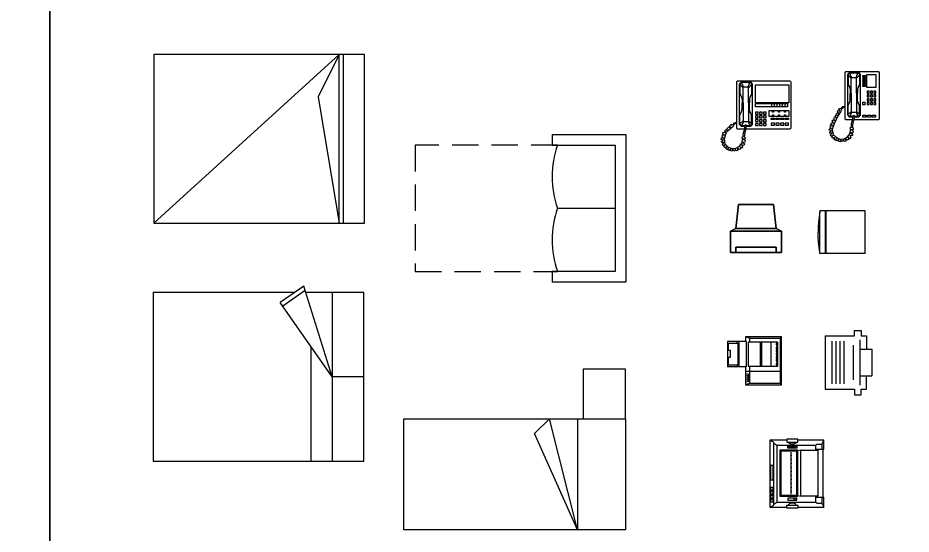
# Model space of a CAD drawing. Header units: millimetres. Extents: x 2198.5 to 2287.8, y 1208.8 to 1298.1.
# Drawn here: x 2269.56 to 2278.04, y 1276.89 to 1281.79 of the extents above; entities that cross this region are included whole.
import ezdxf

# ---------------------------------------------------------------- set-up
doc = ezdxf.new("R2010")
doc.units = ezdxf.units.MM
doc.linetypes.add('HIDDEN', pattern=[0.375, 0.25, -0.125])
doc.layers.add('10-MUEBLES', color=7, linetype='Continuous')

# ---------------------------------------------------------------- blocks, each defined once
blk = doc.blocks.new('MHPLN037')
at = {"color": 0}
for p, q in [((0, -1), (0, 0)), ((0, 0), (2, 0)), ((0.4317, 0), (0.8194, -0.8683)), ((0.4317, 0), (0.6841, -1.0003)), ((0.4317, -1), (0.4317, 0)), ((2, 0), (2, -1)), ((0.8194, -0.8683), (0.6841, -1)), ((0, -1), (0, -1.45)), ((0.3824, -1), (0, -1)), ((2, -1), (0.3824, -1)), ((0.3824, -1.45), (0.3824, -1)), ((0, -1.45), (0.3824, -1.45))]:
    blk.add_line(p, q, dxfattribs=at)
blk = doc.blocks.new('Escribir1')
at = {"color": 0, "linetype": 'Continuous'}
for p, q in [((-0.127, 0.3302), (-0.127, 0.4445)), ((-0.127, 0.4445), (0.127, 0.4445)), ((0.127, 0.3302), (0.127, 0.4445)), ((-0.3048, 0.3429), (-0.254, 0.3429)), ((-0.3048, 0.2794), (-0.3048, 0.3429)), ((-0.254, 0.3937), (-0.127, 0.3937)), ((-0.254, 0.3429), (-0.254, 0.3937)), ((0.254, 0.3937), (0.127, 0.3937)), ((0.254, 0.3429), (0.254, 0.3937)), ((0.3048, 0.3429), (0.254, 0.3429)), ((0.3048, 0.2794), (0.3048, 0.3429)), ((-0.254, 0.2794), (-0.3048, 0.2794)), ((-0.254, 0), (-0.254, 0.2794)), ((-0.2159, 0.3302), (0.2159, 0.3302)), ((-0.1651, 0.2667), (0.1651, 0.2667)), ((0.254, 0), (0.254, 0.2794)), ((0.254, 0.2794), (0.3048, 0.2794)), ((-0.2032, 0.1778), (0.2032, 0.1778)), ((-0.2032, 0.1397), (0.2032, 0.1397)), ((-0.2032, 0.1016), (0.2032, 0.1016)), ((-0.2032, 0.0635), (0.2032, 0.0635)), ((-0.254, 0), (0.254, 0))]:
    blk.add_line(p, q, dxfattribs=at)
blk = doc.blocks.new('Impreso1')
at = {"color": 0, "linetype": 'ByBlock'}
for p, q in [((-0.2286, 0), (-0.2286, -0.3429)), ((0.2286, 0), (-0.2286, 0)), ((-0.2159, -0.0127), (-0.2286, 0)), ((-0.2159, -0.3048), (-0.2159, -0.0127)), ((-0.2159, -0.0127), (0.2159, -0.0127)), ((-0.1778, -0.0381), (-0.1778, -0.3175)), ((-0.1778, -0.0381), (0.0508, -0.0381)), ((-0.1778, -0.04445), (0.0508, -0.04445)), ((-0.1651, -0.04445), (-0.1651, -0.0508)), ((-0.1651, -0.0508), (-0.1524, -0.0508)), ((-0.1524, -0.0508), (-0.1524, -0.04445)), ((-0.127, -0.04445), (-0.127, -0.0508)), ((-0.127, -0.0508), (-0.1143, -0.0508)), ((-0.1143, -0.0508), (-0.1143, -0.04445)), ((-0.1016, -0.04445), (-0.1016, -0.0508)), ((-0.1016, -0.0508), (-0.0889, -0.0508)), ((-0.0889, -0.0508), (-0.0889, -0.04445)), ((-0.06985, -0.04445), (-0.06985, -0.0508)), ((-0.06985, -0.0508), (-0.05715, -0.0508)), ((-0.05715, -0.0508), (-0.05715, -0.04445)), ((-0.0381, -0.04445), (-0.0381, -0.0508)), ((-0.0381, -0.0508), (-0.0254, -0.0508)), ((-0.0254, -0.0508), (-0.0254, -0.04445)), ((-0.0127, -0.04445), (-0.0127, -0.0508)), ((-0.0127, -0.0508), (0, -0.0508)), ((0, -0.0508), (0, -0.04445)), ((0.0254, -0.04445), (0.0254, -0.0508)), ((0.0254, -0.0508), (0.0381, -0.0508)), ((0.0381, -0.0508), (0.0381, -0.04445)), ((0.0508, -0.3175), (0.0508, -0.0381)), ((0.1016, 0), (0.1016, -0.3429)), ((0.2159, -0.0127), (0.2286, 0)), ((0.2159, -0.0127), (0.2159, -0.3048)), ((0.2286, -0.3429), (0.2286, 0)), ((-0.1778, -0.1016), (0.0508, -0.1016)), ((-0.1778, -0.1905), (0.0508, -0.1905)), ((-0.1778, -0.2032), (0.0508, -0.2032)), ((-0.2159, -0.3048), (-0.2286, -0.3429)), ((-0.2159, -0.3048), (-0.1778, -0.3048)), ((-0.18415, -0.33655), (-0.18415, -0.51435)), ((-0.18415, -0.33655), (0.05715, -0.33655)), ((-0.1778, -0.3175), (0.0508, -0.3175)), ((0.0508, -0.3048), (0.2159, -0.3048)), ((0.05715, -0.33655), (0.05715, -0.51435)), ((0.12065, -0.3302), (0.127, -0.3302)), ((0.127, -0.31115), (0.19685, -0.31115)), ((0.127, -0.3175), (0.127, -0.31115)), ((0.19685, -0.3175), (0.127, -0.3175)), ((0.1397, -0.3302), (0.14605, -0.3302)), ((0.15875, -0.3302), (0.1651, -0.3302)), ((0.1778, -0.3302), (0.18415, -0.3302)), ((0.19685, -0.31115), (0.19685, -0.3175)), ((0.19685, -0.3302), (0.2032, -0.3302)), ((0.2159, -0.3048), (0.2286, -0.3429)), ((-0.18415, -0.4064), (0.05715, -0.4064)), ((-0.1651, -0.41275), (-0.1651, -0.508)), ((0.0381, -0.41275), (-0.1651, -0.41275)), ((0.0381, -0.508), (0.0381, -0.41275)), ((0.05715, -0.3429), (0.2286, -0.3429)), ((-0.18415, -0.42545), (-0.1651, -0.42545)), ((-0.1651, -0.508), (-0.1016, -0.508)), ((-0.1016, -0.508), (-0.1016, -0.48895)), ((-0.1016, -0.48895), (-0.03175, -0.48895)), ((-0.03175, -0.48895), (-0.03175, -0.508)), ((-0.03175, -0.508), (0.0381, -0.508)), ((0.0381, -0.42545), (0.05715, -0.42545)), ((-0.18415, -0.51435), (0.05715, -0.51435))]:
    blk.add_line(p, q, dxfattribs=at)
blk.add_lwpolyline([(-0.2286, -0.3429), (-0.18415, -0.3429)], dxfattribs=at)
blk = doc.blocks.new('Impreso4')
at = {"color": 0, "linetype": 'ByBlock'}
for p, q in [((-0.187325, 0.3302), (-0.212725, 0.3429)), ((-0.155575, 0.2921), (-0.155575, 0.3429)), ((0.149225, 0.2921), (0.149225, 0.3429)), ((0.187325, 0.3302), (0.212725, 0.3429)), ((-0.187325, 0.29845), (-0.187325, 0.3302)), ((-0.187325, 0.3302), (-0.155575, 0.3302)), ((-0.180975, 0.2921), (-0.187325, 0.29845)), ((-0.180975, 0.04445), (-0.180975, 0.2921)), ((-0.149225, 0.2921), (-0.180975, 0.2921)), ((-0.155575, 0.33655), (0.149225, 0.33655)), ((-0.149225, 0.3048), (0.142875, 0.3048)), ((-0.149225, 0.19685), (-0.149225, 0.3048)), ((0.142875, 0.3048), (0.142875, 0.19685)), ((0.180975, 0.2921), (0.142875, 0.2921)), ((0.149225, 0.3302), (0.187325, 0.3302)), ((0.180975, 0.2921), (0.187325, 0.29845)), ((0.180975, 0.04445), (0.180975, 0.2921)), ((0.187325, 0.29845), (0.187325, 0.3302)), ((-0.219075, 0.1778), (-0.219075, 0.10795)), ((-0.200025, 0.1778), (-0.219075, 0.1778)), ((-0.200025, 0.10795), (-0.200025, 0.1778)), ((-0.174625, 0.1143), (-0.174625, 0.17145)), ((-0.174625, 0.17145), (-0.161925, 0.17145)), ((-0.161925, 0.17145), (-0.161925, 0.1143)), ((0.142875, 0.19685), (-0.149225, 0.19685)), ((-0.149225, 0.19685), (-0.144462, 0.1778)), ((0.142875, 0.1778), (-0.149225, 0.1778)), ((-0.149225, 0.1778), (-0.149225, 0.0635)), ((0.136525, 0.17145), (-0.142875, 0.17145)), ((-0.142875, 0.17145), (-0.142875, 0.06985)), ((0.136525, 0.06985), (0.136525, 0.17145)), ((0.138112, 0.1778), (0.142875, 0.19685)), ((0.142875, 0.0635), (0.142875, 0.1778)), ((0.155575, 0.17145), (0.155575, 0.1143)), ((0.168275, 0.17145), (0.155575, 0.17145)), ((0.168275, 0.1143), (0.168275, 0.17145)), ((0.200025, 0.1778), (0.219075, 0.1778)), ((0.200025, 0.10795), (0.200025, 0.1778)), ((0.219075, 0.1778), (0.219075, 0.10795)), ((-0.200025, 0.1651), (-0.193675, 0.1651)), ((-0.200025, 0.12065), (-0.193675, 0.12065)), ((-0.193675, 0.1651), (-0.187325, 0.1524)), ((-0.187325, 0.13335), (-0.193675, 0.12065)), ((-0.187325, 0.1524), (-0.187325, 0.13335)), ((-0.174625, 0.15875), (-0.161925, 0.15875)), ((-0.161925, 0.1143), (-0.174625, 0.1143)), ((-0.168275, 0.15875), (-0.168275, 0.1143)), ((-0.136525, 0.13335), (0.130175, 0.13335)), ((-0.117475, 0.13335), (-0.117475, 0.1397)), ((-0.092075, 0.13335), (-0.092075, 0.1397)), ((-0.066675, 0.13335), (-0.066675, 0.1397)), ((-0.041275, 0.13335), (-0.041275, 0.1397)), ((-0.015875, 0.13335), (-0.015875, 0.1397)), ((0.009525, 0.13335), (0.009525, 0.1397)), ((0.034925, 0.13335), (0.034925, 0.1397)), ((0.060325, 0.13335), (0.060325, 0.1397)), ((0.085725, 0.13335), (0.085725, 0.1397)), ((0.111125, 0.13335), (0.111125, 0.1397)), ((0.155575, 0.15875), (0.168275, 0.15875)), ((0.155575, 0.1524), (0.168275, 0.1524)), ((0.155575, 0.1143), (0.168275, 0.1143)), ((0.193675, 0.1651), (0.187325, 0.1524)), ((0.187325, 0.1524), (0.187325, 0.13335)), ((0.187325, 0.13335), (0.193675, 0.12065)), ((0.200025, 0.1651), (0.193675, 0.1651)), ((0.200025, 0.12065), (0.193675, 0.12065)), ((-0.219075, 0.10795), (-0.200025, 0.10795)), ((-0.149225, 0.0635), (0.142875, 0.0635)), ((-0.142875, 0.06985), (0.136525, 0.06985)), ((0.219075, 0.10795), (0.200025, 0.10795)), ((-0.212725, 0), (-0.200025, 0.0254)), ((0.200025, 0.0254), (-0.200025, 0.0254)), ((-0.193675, 0.0254), (-0.180975, 0.04445)), ((-0.180975, 0.04445), (0.180975, 0.04445)), ((-0.053975, 0.01905), (0.041275, 0.01905)), ((-0.053975, 0.00635), (-0.053975, 0.01905)), ((0.041275, 0.00635), (-0.053975, 0.00635)), ((0.041275, 0.01905), (0.041275, 0.00635)), ((0.085725, 0.01905), (0.104775, 0.01905)), ((0.085725, 0.00635), (0.085725, 0.01905)), ((0.104775, 0.00635), (0.085725, 0.00635)), ((0.104775, 0.01905), (0.104775, 0.00635)), ((0.111125, 0.01905), (0.130175, 0.01905)), ((0.111125, 0.00635), (0.111125, 0.01905)), ((0.130175, 0.00635), (0.111125, 0.00635)), ((0.130175, 0.01905), (0.130175, 0.00635)), ((0.136525, 0.01905), (0.155575, 0.01905)), ((0.136525, 0.00635), (0.136525, 0.01905)), ((0.155575, 0.00635), (0.136525, 0.00635)), ((0.155575, 0.01905), (0.155575, 0.00635)), ((0.161925, 0.00635), (0.161925, 0.01905)), ((0.161925, 0.01905), (0.180975, 0.01905)), ((0.180975, 0.00635), (0.161925, 0.00635)), ((0.193675, 0.0254), (0.180975, 0.04445)), ((0.180975, 0.01905), (0.180975, 0.00635)), ((0.212725, 0), (0.200025, 0.0254))]:
    blk.add_line(p, q, dxfattribs=at)
for points in [[(-0.155575, 0.3429), (-0.212725, 0.3429), (-0.212725, 0.1778)], [(0.212725, 0.1778), (0.212725, 0.3429), (0.149225, 0.3429)], [(-0.212725, 0), (0.212725, 0), (0.212725, 0.10795)], [(-0.212725, 0.10795), (-0.212725, 0)]]:
    blk.add_lwpolyline(points, dxfattribs=at)
blk = doc.blocks.new('Monitor1 P')
at = {"color": 0, "linetype": 'ByBlock'}
for points in [[(0, 0.0846, 0.1651), (0, 0.0846, 0.0635), (0.1143, 0.0973, 0.0381), (0.1143, 0.0973, 0.1905)], [(0.1143, -0.0932, 0.0381), (0, -0.0805, 0.0635), (0, 0.0846, 0.0635), (0.1143, 0.0973, 0.0381)], [(0.1143, -0.0932, 0.1905), (0, -0.0805, 0.1651), (0, 0.0846, 0.1651), (0.1143, 0.0973, 0.1905)], [(0.1143, 0.0973, 0.0381), (0.1143, 0.0973, 0.1905), (0.127, 0.1227, 0.2286), (0.127, 0.1227)], [(0.127, -0.1186), (0.1143, -0.0932, 0.0381), (0.1143, 0.0973, 0.0381), (0.127, 0.1227)], [(0.127, -0.1186, 0.2286), (0.1143, -0.0932, 0.1905), (0.1143, 0.0973, 0.1905), (0.127, 0.1227, 0.2286)], [(0.127, 0.1227, 0.2286), (0.127, 0.1227), (0.2286, 0.1227), (0.2286, 0.1227, 0.2286)], [(0.127, -0.1186), (0.127, 0.1227), (0.2286, 0.1227), (0.2286, -0.1186)], [(0.2286, -0.1186, 0.2286), (0.127, -0.1186, 0.2286), (0.127, 0.1227, 0.2286), (0.2286, 0.1227, 0.2286)], [(0.2032, 0.0973, 0.2032), (0.2286, 0.0973, 0.2032), (0.2286, 0.0973, 0.0254), (0.2032, 0.0973, 0.0254)], [(0.2286, 0.0973, 0.0254), (0.2032, 0.0973, 0.0254), (0.2032, -0.0932, 0.0254), (0.2286, -0.0932, 0.0254)], [(0.2286, -0.0932, 0.2032), (0.2032, -0.0932, 0.2032), (0.2032, 0.0973, 0.2032), (0.2286, 0.0973, 0.2032)], [(0, -0.0805, 0.0635), (0, -0.0805, 0.1651), (0, 0.0846, 0.1651), (0, 0.0846, 0.0635)], [(0.1143, -0.0932, 0.1905), (0.1143, -0.0932, 0.0381), (0, -0.0805, 0.0635), (0, -0.0805, 0.1651)], [(0.127, -0.1186), (0.127, -0.1186, 0.2286), (0.1143, -0.0932, 0.1905), (0.1143, -0.0932, 0.0381)], [(0.2286, -0.1186), (0.2286, -0.1186, 0.2286), (0.127, -0.1186, 0.2286), (0.127, -0.1186)], [(0.2032, -0.0932, 0.0254), (0.2286, -0.0932, 0.0254), (0.2286, -0.0932, 0.2032), (0.2032, -0.0932, 0.2032)]]:
    blk.add_3dface(points, dxfattribs=at)
at = {"color": 8}
blk.add_3dface([(0.2032, 0.0973, 0.2032), (0.2032, -0.0932, 0.2032), (0.2032, -0.0932, 0.0254), (0.2032, 0.0973, 0.0254)], dxfattribs=at)
at = {"color": 0, "linetype": 'ByBlock', "invisible_edges": 10}
for points in [[(0.2286, 0.1227), (0.2286, -0.1186), (0.2286, -0.0932, 0.0254), (0.2286, 0.0973, 0.0254)], [(0.2286, 0.1227, 0.2286), (0.2286, 0.1227), (0.2286, 0.0973, 0.0254), (0.2286, 0.0973, 0.2032)], [(0.2286, -0.1186, 0.2286), (0.2286, 0.1227, 0.2286), (0.2286, 0.0973, 0.2032), (0.2286, -0.0932, 0.2032)], [(0.2286, -0.1186), (0.2286, -0.1186, 0.2286), (0.2286, -0.0932, 0.2032), (0.2286, -0.0932, 0.0254)]]:
    blk.add_3dface(points, dxfattribs=at)
blk = doc.blocks.new('Scanner1')
at = {"color": 0, "linetype": 'ByBlock'}
for p, q in [((-0.2016, 0.2699), (-0.2016, -0.1048)), ((0.2016, 0.2699), (-0.2016, 0.2699)), ((0.2016, 0.2699), (0.2016, -0.1048)), ((-0.2016, -0.1048), (0.2016, -0.1048)), ((-0.2016, -0.108), (-0.2016, -0.1619)), ((0.2016, -0.108), (-0.2016, -0.108)), ((-0.2016, -0.1619), (-0.1921, -0.1619)), ((-0.2, -0.1048), (-0.2, -0.108)), ((0.1921, -0.1619), (-0.1921, -0.1619)), ((-0.1921, -0.1619), (-0.1667, -0.1651)), ((-0.1667, -0.1651), (-0.0968, -0.173)), ((0.1667, -0.1651), (0.0968, -0.173)), ((0.1921, -0.1619), (0.1667, -0.1651)), ((0.2016, -0.1619), (0.1921, -0.1619)), ((0.2, -0.1048), (0.2, -0.108)), ((0.2016, -0.108), (0.2016, -0.1619)), ((-0.0968, -0.173), (-0.0397, -0.1778)), ((-0.0397, -0.1778), (0, -0.1778)), ((0.0397, -0.1778), (0, -0.1778)), ((0.0968, -0.173), (0.0397, -0.1778))]:
    blk.add_line(p, q, dxfattribs=at)
blk = doc.blocks.new('Telef1')
at = {"color": 0, "linetype": 'ByBlock'}
for p, q in [((-0.1095, 0.0857), (-0.1127, 0.0825)), ((0.1095, 0.0857), (-0.1095, 0.0857)), ((0.1127, 0.0825), (0.1095, 0.0857)), ((-0.1127, 0.0825), (-0.1127, -0.0762)), ((-0.0397, 0.0699), (-0.0984, 0.0699)), ((-0.0984, 0.0699), (-0.0984, 0.0238)), ((-0.0397, 0.0238), (-0.0397, 0.0699)), ((-0.0206, 0.0683), (-0.0206, 0.0587)), ((-0.0111, 0.0683), (-0.0206, 0.0683)), ((-0.0206, 0.0587), (-0.0111, 0.0587)), ((-0.0206, 0.0524), (-0.0206, 0.0429)), ((-0.0111, 0.0524), (-0.0206, 0.0524)), ((-0.0206, 0.0429), (-0.0111, 0.0429)), ((-0.0111, 0.0587), (-0.0111, 0.0683)), ((-0.0111, 0.0429), (-0.0111, 0.0524)), ((-0.0032, 0.0683), (-0.0032, 0.0587)), ((0.0063, 0.0683), (-0.0032, 0.0683)), ((-0.0032, 0.0587), (0.0063, 0.0587)), ((-0.0032, 0.0524), (-0.0032, 0.0429)), ((0.0063, 0.0524), (-0.0032, 0.0524)), ((-0.0032, 0.0429), (0.0063, 0.0429)), ((0.0063, 0.0587), (0.0063, 0.0683)), ((0.0063, 0.0429), (0.0063, 0.0524)), ((0.0143, 0.0683), (0.0143, 0.0587)), ((0.0238, 0.0683), (0.0143, 0.0683)), ((0.0143, 0.0587), (0.0238, 0.0587)), ((0.0143, 0.0524), (0.0143, 0.0429)), ((0.0238, 0.0524), (0.0143, 0.0524)), ((0.0143, 0.0429), (0.0238, 0.0429)), ((0.0238, 0.0587), (0.0238, 0.0683)), ((0.0238, 0.0429), (0.0238, 0.0524)), ((0.0318, 0.0683), (0.0318, 0.0587)), ((0.0413, 0.0683), (0.0318, 0.0683)), ((0.0318, 0.0587), (0.0413, 0.0587)), ((0.0318, 0.0524), (0.0318, 0.0429)), ((0.0413, 0.0524), (0.0318, 0.0524)), ((0.0318, 0.0429), (0.0413, 0.0429)), ((0.0413, 0.0587), (0.0413, 0.0683)), ((0.0413, 0.0429), (0.0413, 0.0524)), ((0.0921, 0.0508), (0.0921, 0.0667)), ((0.0921, 0.0667), (0.1016, 0.0667)), ((0.1016, 0.0508), (0.0921, 0.0508)), ((0.0921, 0.0444), (0.1016, 0.0444)), ((0.0921, 0.0286), (0.0921, 0.0444)), ((0.1016, 0.0667), (0.1016, 0.0508)), ((0.1016, 0.0444), (0.1016, 0.0286)), ((0.1127, -0.0364), (0.1127, 0.0825)), ((-0.0984, 0.0238), (-0.0397, 0.0238)), ((-0.0952, 0.0191), (-0.0905, 0.0191)), ((-0.0952, 0.0063), (-0.0952, 0.0191)), ((-0.0905, 0.0063), (-0.0952, 0.0063)), ((-0.0905, 0.0191), (-0.0905, 0.0063)), ((-0.0857, 0.0063), (-0.0857, 0.0191)), ((-0.0857, 0.0191), (-0.081, 0.0191)), ((-0.081, 0.0063), (-0.0857, 0.0063)), ((-0.081, 0.0191), (-0.081, 0.0063)), ((-0.0762, 0.0063), (-0.0762, 0.0191)), ((-0.0762, 0.0191), (-0.0714, 0.0191)), ((-0.0714, 0.0063), (-0.0762, 0.0063)), ((-0.0714, 0.0191), (-0.0714, 0.0063)), ((-0.0667, 0.0063), (-0.0667, 0.0191)), ((-0.0667, 0.0191), (-0.0619, 0.0191)), ((-0.0619, 0.0063), (-0.0667, 0.0063)), ((-0.0619, 0.0191), (-0.0619, 0.0063)), ((-0.0571, 0.0063), (-0.0571, 0.0191)), ((-0.0571, 0.0191), (-0.0524, 0.0191)), ((-0.0524, 0.0063), (-0.0571, 0.0063)), ((-0.0524, 0.0191), (-0.0524, 0.0063)), ((-0.0476, 0.0191), (-0.0429, 0.0191)), ((-0.0476, 0.0063), (-0.0476, 0.0191)), ((-0.0429, 0.0063), (-0.0476, 0.0063)), ((-0.0429, 0.0191), (-0.0429, 0.0063)), ((-0.0111, 0.0365), (-0.0206, 0.0365)), ((-0.0206, 0.0365), (-0.0206, 0.027)), ((-0.0206, 0.027), (-0.0111, 0.027)), ((-0.0111, 0.027), (-0.0111, 0.0365)), ((-0.0032, 0.0365), (-0.0032, 0.027)), ((0.0063, 0.0365), (-0.0032, 0.0365)), ((-0.0032, 0.027), (0.0063, 0.027)), ((0.0063, 0.027), (0.0063, 0.0365)), ((0.0238, 0.0365), (0.0143, 0.0365)), ((0.0143, 0.0365), (0.0143, 0.027)), ((0.0143, 0.027), (0.0238, 0.027)), ((0.0238, 0.027), (0.0238, 0.0365)), ((0.0318, 0.0365), (0.0318, 0.027)), ((0.0413, 0.0365), (0.0318, 0.0365)), ((0.0318, 0.027), (0.0413, 0.027)), ((0.0413, 0.0175), (0.0318, 0.0175)), ((0.0318, 0.0175), (0.0318, 0.0048)), ((0.0318, 0.0048), (0.0413, 0.0048)), ((0.0413, 0.027), (0.0413, 0.0365)), ((0.0413, 0.0048), (0.0413, 0.0175)), ((0.1016, 0.0286), (0.0921, 0.0286)), ((0.0921, 0.0063), (0.0921, 0.0222)), ((0.0921, 0.0222), (0.1016, 0.0222)), ((0.1016, 0.0063), (0.0921, 0.0063)), ((0.1016, 0.0222), (0.1016, 0.0063)), ((-0.1, -0.0048), (-0.1079, -0.0111)), ((-0.1079, -0.0111), (-0.1079, -0.0587)), ((-0.1064, -0.0175), (-0.1032, -0.0111)), ((-0.1064, -0.0175), (-0.1064, -0.0556)), ((-0.0857, -0.0254), (-0.1064, -0.0175)), ((-0.1032, -0.0111), (-0.0968, -0.0095)), ((0.0921, -0.0048), (-0.1, -0.0048)), ((-0.0968, -0.0095), (-0.054, -0.0095)), ((-0.0968, -0.0095), (-0.0825, -0.0238)), ((-0.0825, -0.0238), (-0.0857, -0.0254)), ((-0.0857, -0.0476), (-0.0857, -0.0254)), ((-0.0111, -0.0238), (-0.0825, -0.0238)), ((-0.054, -0.0095), (-0.046, -0.0127)), ((-0.046, -0.0127), (-0.0381, -0.0175)), ((-0.0381, -0.0175), (-0.027, -0.019)), ((-0.027, -0.019), (-0.0111, -0.019)), ((0.0191, -0.019), (-0.0111, -0.019)), ((-0.0111, -0.0238), (0.0746, -0.0238)), ((0.0302, -0.0175), (0.0191, -0.019)), ((0.0381, -0.0127), (0.0302, -0.0175)), ((0.046, -0.0095), (0.0381, -0.0127)), ((0.0889, -0.0095), (0.046, -0.0095)), ((0.0889, -0.0095), (0.0746, -0.0238)), ((0.0746, -0.0238), (0.0778, -0.0254)), ((0.0778, -0.0254), (0.0984, -0.0175)), ((0.0778, -0.0476), (0.0778, -0.0254)), ((0.0953, -0.0111), (0.0889, -0.0095)), ((0.1, -0.0127), (0.0921, -0.0048)), ((0.0937, -0.0349), (0.1074, -0.0351)), ((0.0937, -0.0397), (0.0937, -0.0349)), ((0.1064, -0.0406), (0.0937, -0.0397)), ((0.0984, -0.0175), (0.0953, -0.0111)), ((0.0984, -0.0175), (0.0984, -0.035)), ((0.0984, -0.04), (0.0984, -0.0556)), ((0.1, -0.035), (0.1, -0.0127)), ((0.1, -0.0587), (0.1, -0.0401)), ((0.1167, -0.0429), (0.1064, -0.0406)), ((0.1074, -0.0351), (0.1234, -0.039)), ((0.1127, -0.0762), (0.1127, -0.042)), ((0.1234, -0.039), (0.1385, -0.0429)), ((0.1488, -0.0435), (0.1524, -0.04)), ((0.1524, -0.04), (0.1601, -0.0393)), ((0.1601, -0.0393), (0.1617, -0.0486)), ((0.1617, -0.0486), (0.1671, -0.0396)), ((0.1671, -0.0396), (0.1758, -0.0403)), ((0.1758, -0.0403), (0.1768, -0.0506)), ((0.1768, -0.0506), (0.1839, -0.0416)), ((0.1839, -0.0416), (0.1913, -0.0457)), ((-0.1127, -0.0762), (-0.1095, -0.0794)), ((-0.1095, -0.0794), (0.1095, -0.0794)), ((-0.1079, -0.0587), (-0.1, -0.0667)), ((-0.0857, -0.0476), (-0.1064, -0.0556)), ((-0.1064, -0.0556), (-0.1032, -0.0619)), ((-0.1032, -0.0619), (-0.0968, -0.0635)), ((-0.1, -0.0667), (0.0905, -0.0667)), ((-0.0968, -0.0635), (-0.0825, -0.0492)), ((-0.0968, -0.0635), (-0.054, -0.0635)), ((-0.0825, -0.0492), (-0.0857, -0.0476)), ((-0.0111, -0.0492), (-0.0825, -0.0492)), ((-0.054, -0.0635), (-0.046, -0.0603)), ((-0.046, -0.0603), (-0.0381, -0.0556)), ((-0.0381, -0.0556), (-0.027, -0.054)), ((-0.027, -0.054), (-0.0111, -0.054)), ((-0.0111, -0.0492), (0.0746, -0.0492)), ((0.0191, -0.054), (-0.0111, -0.054)), ((0.0302, -0.0556), (0.0191, -0.054)), ((0.0381, -0.0603), (0.0302, -0.0556)), ((0.046, -0.0635), (0.0381, -0.0603)), ((0.0889, -0.0635), (0.046, -0.0635)), ((0.0517, -0.0882), (0.0508, -0.0794)), ((0.0556, -0.0794), (0.0569, -0.0853)), ((0.0746, -0.0492), (0.0778, -0.0476)), ((0.0889, -0.0635), (0.0746, -0.0492)), ((0.0778, -0.0476), (0.0984, -0.0556)), ((0.0953, -0.0619), (0.0889, -0.0635)), ((0.0905, -0.0667), (0.1, -0.0587)), ((0.0984, -0.0556), (0.0953, -0.0619)), ((0.1095, -0.0794), (0.1127, -0.0762)), ((0.1318, -0.0467), (0.1167, -0.0429)), ((0.1395, -0.0477), (0.1318, -0.0467)), ((0.1385, -0.0429), (0.1469, -0.0425)), ((0.1479, -0.0474), (0.1395, -0.0477)), ((0.1469, -0.0425), (0.1488, -0.0435)), ((0.152, -0.0531), (0.1479, -0.0474)), ((0.1594, -0.0519), (0.152, -0.0531)), ((0.1797, -0.0535), (0.1594, -0.0519)), ((0.1951, -0.0657), (0.1797, -0.0535)), ((0.1913, -0.0457), (0.1893, -0.0554)), ((0.1893, -0.0554), (0.1983, -0.0509)), ((0.2041, -0.0827), (0.1951, -0.0657)), ((0.1983, -0.0509), (0.2041, -0.0557)), ((0.2041, -0.0557), (0.1986, -0.0631)), ((0.1986, -0.0631), (0.2073, -0.0618)), ((0.2057, -0.102), (0.2041, -0.0827)), ((0.2112, -0.0679), (0.2048, -0.0756)), ((0.2048, -0.0756), (0.2154, -0.0747)), ((0.2073, -0.0618), (0.2112, -0.0679)), ((0.2173, -0.0814), (0.2086, -0.0856)), ((0.2154, -0.0747), (0.2173, -0.0814)), ((0.054, -0.092), (0.0517, -0.0882)), ((0.0601, -0.0965), (0.054, -0.092)), ((0.0569, -0.0853), (0.0595, -0.0888)), ((0.0595, -0.0888), (0.0623, -0.093)), ((0.0604, -0.1023), (0.0601, -0.0965)), ((0.0614, -0.1058), (0.0604, -0.1023)), ((0.0649, -0.1071), (0.0614, -0.1058)), ((0.0623, -0.093), (0.0643, -0.0949)), ((0.0643, -0.0981), (0.0675, -0.0943)), ((0.0643, -0.0949), (0.0643, -0.0981)), ((0.0733, -0.102), (0.0649, -0.1071)), ((0.0675, -0.0943), (0.0771, -0.1)), ((0.0707, -0.1103), (0.0733, -0.102)), ((0.0755, -0.1129), (0.0707, -0.1103)), ((0.0848, -0.1078), (0.0755, -0.1129)), ((0.0771, -0.1), (0.0945, -0.1103)), ((0.082, -0.1171), (0.0848, -0.1078)), ((0.0871, -0.1196), (0.082, -0.1171)), ((0.0945, -0.1129), (0.0871, -0.1196)), ((0.0906, -0.1216), (0.0945, -0.1129)), ((0.0977, -0.1248), (0.0906, -0.1216)), ((0.0945, -0.1103), (0.1077, -0.1171)), ((0.1051, -0.119), (0.0977, -0.1248)), ((0.1022, -0.1277), (0.1051, -0.119)), ((0.1077, -0.1171), (0.1083, -0.1193)), ((0.1083, -0.1193), (0.1109, -0.1184)), ((0.1176, -0.1264), (0.109, -0.1312)), ((0.1109, -0.1184), (0.1295, -0.1286)), ((0.1151, -0.1354), (0.1176, -0.1264)), ((0.1839, -0.1347), (0.1977, -0.1206)), ((0.1977, -0.1206), (0.2057, -0.102)), ((0.2067, -0.1306), (0.198, -0.1267)), ((0.198, -0.1267), (0.2019, -0.1357)), ((0.2125, -0.1196), (0.2028, -0.1187)), ((0.2028, -0.1187), (0.2112, -0.1254)), ((0.2112, -0.1254), (0.2067, -0.1306)), ((0.2086, -0.0856), (0.2173, -0.0894)), ((0.2179, -0.0949), (0.2086, -0.0972)), ((0.2086, -0.0972), (0.2189, -0.1007)), ((0.2173, -0.1068), (0.2086, -0.1071)), ((0.2086, -0.1071), (0.215, -0.1145)), ((0.215, -0.1145), (0.2125, -0.1196)), ((0.2173, -0.0894), (0.2179, -0.0949)), ((0.2189, -0.1007), (0.2173, -0.1068)), ((0.109, -0.1312), (0.1022, -0.1277)), ((0.1202, -0.1389), (0.1151, -0.1354)), ((0.1295, -0.1331), (0.1202, -0.1389)), ((0.1286, -0.1428), (0.1295, -0.1331)), ((0.1382, -0.1457), (0.1286, -0.1428)), ((0.1295, -0.1286), (0.1598, -0.1392)), ((0.1417, -0.1363), (0.1382, -0.1457)), ((0.1414, -0.1466), (0.1417, -0.1363)), ((0.1488, -0.1489), (0.1414, -0.1466)), ((0.1553, -0.1421), (0.1488, -0.1489)), ((0.1553, -0.1508), (0.1553, -0.1421)), ((0.1633, -0.1524), (0.1553, -0.1508)), ((0.1598, -0.1392), (0.1839, -0.1347)), ((0.1662, -0.1425), (0.1633, -0.1524)), ((0.171, -0.1508), (0.1662, -0.1425)), ((0.1774, -0.1495), (0.171, -0.1508)), ((0.1858, -0.1473), (0.1771, -0.1396)), ((0.1771, -0.1396), (0.1774, -0.1495)), ((0.1922, -0.1447), (0.1858, -0.1473)), ((0.198, -0.1399), (0.1893, -0.1354)), ((0.1893, -0.1354), (0.1922, -0.1447)), ((0.2019, -0.1357), (0.198, -0.1399))]:
    blk.add_line(p, q, dxfattribs=at)
blk = doc.blocks.new('Telef2')
at = {"color": 0, "linetype": 'ByBlock'}
for p, q in [((-0.1095, 0.1254), (-0.1064, 0.1286)), ((-0.1064, 0.1286), (0.1127, 0.1286)), ((0.1127, 0.1286), (0.1159, 0.1254)), ((-0.1095, 0.1254), (-0.1095, -0.1254)), ((-0.0921, -0.0397), (-0.0921, 0.1191)), ((-0.0921, 0.1191), (-0.0079, 0.1191)), ((-0.0079, 0.1191), (-0.0079, -0.0397)), ((-0.0048, -0.0397), (-0.0048, 0.1127)), ((-0.0048, 0.1127), (0.0111, 0.1127)), ((-0.0048, 0.1), (0.0111, 0.1)), ((-0.0048, 0.0873), (0.0111, 0.0873)), ((0.0111, 0.1127), (0.0111, -0.0397)), ((0.0286, 0.1191), (0.0571, 0.1191)), ((0.0286, 0.0254), (0.0286, 0.1191)), ((0.0318, 0.1032), (0.0365, 0.1032)), ((0.0318, 0.0984), (0.0318, 0.1032)), ((0.0365, 0.0984), (0.0318, 0.0984)), ((0.0365, 0.1032), (0.0365, 0.0984)), ((0.0492, 0.1032), (0.054, 0.1032)), ((0.0492, 0.0984), (0.0492, 0.1032)), ((0.054, 0.0984), (0.0492, 0.0984)), ((0.054, 0.1032), (0.054, 0.0984)), ((0.0571, 0.1191), (0.0571, 0.0254)), ((0.0651, 0.1175), (0.0714, 0.1175)), ((0.0651, 0.1016), (0.0651, 0.1175)), ((0.0714, 0.1016), (0.0651, 0.1016)), ((0.0651, 0.0794), (0.0651, 0.0952)), ((0.0651, 0.0952), (0.0714, 0.0952)), ((0.0714, 0.1175), (0.0714, 0.1016)), ((0.0714, 0.0952), (0.0714, 0.0794)), ((0.0984, 0.1175), (0.0889, 0.1175)), ((0.0889, 0.1175), (0.0889, 0.1016)), ((0.0889, 0.1016), (0.0984, 0.1016)), ((0.0984, 0.0952), (0.0889, 0.0952)), ((0.0889, 0.0952), (0.0889, 0.0794)), ((0.0984, 0.1016), (0.0984, 0.1175)), ((0.0984, 0.0794), (0.0984, 0.0952)), ((0.1159, -0.0856), (0.1159, 0.1254)), ((-0.0048, 0.0746), (0.0111, 0.0746)), ((-0.0048, 0.0619), (0.0111, 0.0619)), ((-0.0048, 0.0492), (0.0111, 0.0492)), ((0.0318, 0.0746), (0.0365, 0.0746)), ((0.0318, 0.0698), (0.0318, 0.0746)), ((0.0365, 0.0698), (0.0318, 0.0698)), ((0.0318, 0.046), (0.0365, 0.046)), ((0.0318, 0.0413), (0.0318, 0.046)), ((0.0365, 0.0746), (0.0365, 0.0698)), ((0.0365, 0.046), (0.0365, 0.0413)), ((0.0492, 0.0746), (0.054, 0.0746)), ((0.0492, 0.0698), (0.0492, 0.0746)), ((0.054, 0.0698), (0.0492, 0.0698)), ((0.0492, 0.046), (0.054, 0.046)), ((0.0492, 0.0413), (0.0492, 0.046)), ((0.054, 0.0746), (0.054, 0.0698)), ((0.054, 0.046), (0.054, 0.0413)), ((0.0714, 0.0794), (0.0651, 0.0794)), ((0.0651, 0.0571), (0.0651, 0.073)), ((0.0651, 0.073), (0.0714, 0.073)), ((0.0714, 0.0571), (0.0651, 0.0571)), ((0.0651, 0.0508), (0.0714, 0.0508)), ((0.0651, 0.0349), (0.0651, 0.0508)), ((0.0714, 0.073), (0.0714, 0.0571)), ((0.0714, 0.0508), (0.0714, 0.0349)), ((0.0889, 0.0794), (0.0984, 0.0794)), ((0.0889, 0.073), (0.0889, 0.0571)), ((0.0984, 0.073), (0.0889, 0.073)), ((0.0889, 0.0571), (0.0984, 0.0571)), ((0.0889, 0.0508), (0.0889, 0.0349)), ((0.0984, 0.0508), (0.0889, 0.0508)), ((0.0984, 0.0571), (0.0984, 0.073)), ((0.0984, 0.0349), (0.0984, 0.0508)), ((-0.0048, 0.0365), (0.0111, 0.0365)), ((0.0571, 0.0254), (0.0286, 0.0254)), ((0.0365, 0.0413), (0.0318, 0.0413)), ((0.0365, 0.0111), (0.0365, -0.0016)), ((0.046, 0.0111), (0.0365, 0.0111)), ((0.046, -0.0016), (0.046, 0.0111)), ((0.054, 0.0413), (0.0492, 0.0413)), ((0.054, 0.0111), (0.054, -0.0016)), ((0.0635, 0.0111), (0.054, 0.0111)), ((0.0635, -0.0016), (0.0635, 0.0111)), ((0.0714, 0.0349), (0.0651, 0.0349)), ((0.0826, 0.0111), (0.073, 0.0111)), ((0.073, 0.0111), (0.073, -0.0016)), ((0.0826, -0.0016), (0.0826, 0.0111)), ((0.0889, 0.0349), (0.0984, 0.0349)), ((0.0905, 0.0111), (0.0905, -0.0016)), ((0.1, 0.0111), (0.0905, 0.0111)), ((0.1, -0.0016), (0.1, 0.0111)), ((-0.0079, -0.0397), (-0.0921, -0.0397)), ((0.0111, -0.0397), (-0.0048, -0.0397)), ((0.0365, -0.0016), (0.046, -0.0016)), ((0.046, -0.0079), (0.0365, -0.0079)), ((0.0365, -0.0079), (0.0365, -0.0206)), ((0.0365, -0.0206), (0.046, -0.0206)), ((0.0365, -0.027), (0.0365, -0.0397)), ((0.046, -0.027), (0.0365, -0.027)), ((0.0365, -0.0397), (0.046, -0.0397)), ((0.046, -0.0206), (0.046, -0.0079)), ((0.046, -0.0397), (0.046, -0.027)), ((0.054, -0.0016), (0.0635, -0.0016)), ((0.054, -0.0079), (0.054, -0.0206)), ((0.0635, -0.0079), (0.054, -0.0079)), ((0.054, -0.0206), (0.0635, -0.0206)), ((0.054, -0.027), (0.054, -0.0397)), ((0.0635, -0.027), (0.054, -0.027)), ((0.054, -0.0397), (0.0635, -0.0397)), ((0.0635, -0.0206), (0.0635, -0.0079)), ((0.0635, -0.0397), (0.0635, -0.027)), ((0.0714, -0.027), (0.0714, -0.0397)), ((0.081, -0.027), (0.0714, -0.027)), ((0.0714, -0.0397), (0.081, -0.0397)), ((0.073, -0.0016), (0.0826, -0.0016)), ((0.0826, -0.0079), (0.073, -0.0079)), ((0.073, -0.0079), (0.073, -0.0206)), ((0.073, -0.0206), (0.0826, -0.0206)), ((0.081, -0.0397), (0.081, -0.027)), ((0.0826, -0.0206), (0.0826, -0.0079)), ((0.0905, -0.0016), (0.1, -0.0016)), ((0.0905, -0.0079), (0.0905, -0.0206)), ((0.1, -0.0079), (0.0905, -0.0079)), ((0.0905, -0.0206), (0.1, -0.0206)), ((0.0905, -0.027), (0.0905, -0.0397)), ((0.1, -0.027), (0.0905, -0.027)), ((0.0905, -0.0397), (0.1, -0.0397)), ((0.1, -0.0206), (0.1, -0.0079)), ((0.1, -0.0397), (0.1, -0.027)), ((-0.0968, -0.054), (-0.1048, -0.0603)), ((-0.1048, -0.0603), (-0.1048, -0.1079)), ((-0.1032, -0.0667), (-0.1, -0.0603)), ((-0.1032, -0.0667), (-0.1032, -0.1048)), ((-0.0826, -0.0746), (-0.1032, -0.0667)), ((-0.1, -0.0603), (-0.0937, -0.0587)), ((0.0952, -0.054), (-0.0968, -0.054)), ((-0.0937, -0.0587), (-0.0508, -0.0587)), ((-0.0937, -0.0587), (-0.0794, -0.073)), ((-0.0794, -0.073), (-0.0826, -0.0746)), ((-0.0826, -0.0968), (-0.0826, -0.0746)), ((-0.0079, -0.073), (-0.0794, -0.073)), ((-0.0508, -0.0587), (-0.0429, -0.0619)), ((-0.0429, -0.0619), (-0.0349, -0.0667)), ((-0.0349, -0.0667), (-0.0238, -0.0683)), ((-0.0238, -0.0683), (-0.0079, -0.0683)), ((0.0222, -0.0683), (-0.0079, -0.0683)), ((-0.0079, -0.073), (0.0778, -0.073)), ((0.0333, -0.0667), (0.0222, -0.0683)), ((0.0413, -0.0619), (0.0333, -0.0667)), ((0.0492, -0.0587), (0.0413, -0.0619)), ((0.0921, -0.0587), (0.0492, -0.0587)), ((0.0921, -0.0587), (0.0778, -0.073)), ((0.0778, -0.073), (0.081, -0.0746)), ((0.081, -0.0746), (0.1016, -0.0667)), ((0.081, -0.0968), (0.081, -0.0746)), ((0.0984, -0.0603), (0.0921, -0.0587)), ((0.1032, -0.0619), (0.0952, -0.054)), ((0.0968, -0.0889), (0.0968, -0.0841)), ((0.0968, -0.0841), (0.1105, -0.0844)), ((0.1016, -0.0667), (0.0984, -0.0603)), ((0.1016, -0.0667), (0.1016, -0.0842)), ((0.1032, -0.0842), (0.1032, -0.0619)), ((0.1105, -0.0844), (0.1266, -0.0882)), ((-0.1095, -0.1254), (-0.1064, -0.1286)), ((-0.1048, -0.1079), (-0.0968, -0.1159)), ((-0.0826, -0.0968), (-0.1032, -0.1048)), ((-0.1032, -0.1048), (-0.1, -0.1111)), ((-0.1, -0.1111), (-0.0937, -0.1127)), ((-0.0968, -0.1159), (0.0937, -0.1159)), ((-0.0937, -0.1127), (-0.0794, -0.0984)), ((-0.0937, -0.1127), (-0.0508, -0.1127)), ((-0.0794, -0.0984), (-0.0826, -0.0968)), ((-0.0079, -0.0984), (-0.0794, -0.0984)), ((-0.0508, -0.1127), (-0.0429, -0.1095)), ((-0.0429, -0.1095), (-0.0349, -0.1048)), ((-0.0349, -0.1048), (-0.0238, -0.1032)), ((-0.0238, -0.1032), (-0.0079, -0.1032)), ((-0.0079, -0.0984), (0.0778, -0.0984)), ((0.0222, -0.1032), (-0.0079, -0.1032)), ((0.0333, -0.1048), (0.0222, -0.1032)), ((0.0413, -0.1095), (0.0333, -0.1048)), ((0.0492, -0.1127), (0.0413, -0.1095)), ((0.0921, -0.1127), (0.0492, -0.1127)), ((0.0778, -0.0984), (0.081, -0.0968)), ((0.0921, -0.1127), (0.0778, -0.0984)), ((0.081, -0.0968), (0.1016, -0.1048)), ((0.0984, -0.1111), (0.0921, -0.1127)), ((0.0937, -0.1159), (0.1032, -0.1079)), ((0.1096, -0.0898), (0.0968, -0.0889)), ((0.1016, -0.1048), (0.0984, -0.1111)), ((0.1016, -0.0892), (0.1016, -0.1048)), ((0.1032, -0.1079), (0.1032, -0.0894)), ((0.1199, -0.0921), (0.1096, -0.0898)), ((0.1127, -0.1286), (0.1159, -0.1254)), ((0.1159, -0.1254), (0.1159, -0.0912)), ((0.135, -0.0959), (0.1199, -0.0921)), ((0.1266, -0.0882), (0.1417, -0.0921)), ((0.1427, -0.0969), (0.135, -0.0959)), ((0.1417, -0.0921), (0.1501, -0.0917)), ((0.151, -0.0966), (0.1427, -0.0969)), ((0.1501, -0.0917), (0.152, -0.0927)), ((0.1552, -0.1024), (0.151, -0.0966)), ((0.152, -0.0927), (0.1555, -0.0892)), ((0.1626, -0.1011), (0.1552, -0.1024)), ((0.1555, -0.0892), (0.1632, -0.0885)), ((0.1829, -0.1027), (0.1626, -0.1011)), ((0.1632, -0.0885), (0.1649, -0.0979)), ((0.1649, -0.0979), (0.1703, -0.0889)), ((0.1703, -0.0889), (0.179, -0.0895)), ((0.179, -0.0895), (0.18, -0.0998)), ((0.18, -0.0998), (0.187, -0.0908)), ((0.1983, -0.1149), (0.1829, -0.1027)), ((0.187, -0.0908), (0.1944, -0.095)), ((0.1944, -0.095), (0.1925, -0.1046)), ((0.1925, -0.1046), (0.2015, -0.1001)), ((0.2073, -0.1319), (0.1983, -0.1149)), ((0.2015, -0.1001), (0.2073, -0.1049)), ((0.2073, -0.1049), (0.2018, -0.1123)), ((0.2018, -0.1123), (0.2105, -0.111)), ((0.2144, -0.1171), (0.2079, -0.1248)), ((0.2079, -0.1248), (0.2185, -0.1239)), ((0.2105, -0.111), (0.2144, -0.1171)), ((0.2185, -0.1239), (0.2205, -0.1306)), ((-0.1064, -0.1286), (0.1127, -0.1286)), ((0.0877, -0.1381), (0.0841, -0.1286)), ((0.0922, -0.1426), (0.0877, -0.1381)), ((0.0905, -0.1286), (0.0924, -0.1356)), ((0.0952, -0.1459), (0.0922, -0.1426)), ((0.0924, -0.1356), (0.0975, -0.142)), ((0.093, -0.1518), (0.0952, -0.1459)), ((0.0958, -0.1546), (0.093, -0.1518)), ((0.1006, -0.1524), (0.0958, -0.1546)), ((0.0975, -0.142), (0.0997, -0.1437)), ((0.0975, -0.1563), (0.1006, -0.1524)), ((0.102, -0.1605), (0.0975, -0.1563)), ((0.0994, -0.1471), (0.1028, -0.1437)), ((0.0997, -0.1437), (0.0994, -0.1471)), ((0.1112, -0.1571), (0.102, -0.1605)), ((0.1028, -0.1437), (0.1143, -0.1566)), ((0.1067, -0.1658), (0.1112, -0.1571)), ((0.1137, -0.1731), (0.1067, -0.1658)), ((0.1143, -0.1566), (0.1322, -0.1775)), ((0.2009, -0.1698), (0.2089, -0.1512)), ((0.206, -0.1679), (0.2144, -0.1746)), ((0.2156, -0.1689), (0.206, -0.1679)), ((0.2089, -0.1512), (0.2073, -0.1319)), ((0.2205, -0.1306), (0.2118, -0.1348)), ((0.2118, -0.1348), (0.2205, -0.1387)), ((0.2211, -0.1441), (0.2118, -0.1464)), ((0.2118, -0.1464), (0.2221, -0.1499)), ((0.2205, -0.156), (0.2118, -0.1563)), ((0.2118, -0.1563), (0.2182, -0.1637)), ((0.2182, -0.1637), (0.2156, -0.1689)), ((0.2205, -0.1387), (0.2211, -0.1441)), ((0.2221, -0.1499), (0.2205, -0.156)), ((0.1238, -0.1714), (0.1137, -0.1731)), ((0.1193, -0.1787), (0.1238, -0.1714)), ((0.1257, -0.1848), (0.1193, -0.1787)), ((0.1327, -0.1823), (0.1257, -0.1848)), ((0.1317, -0.192), (0.1327, -0.1823)), ((0.1414, -0.1949), (0.1317, -0.192)), ((0.1327, -0.1778), (0.1629, -0.1885)), ((0.1449, -0.1856), (0.1414, -0.1949)), ((0.1446, -0.1958), (0.1449, -0.1856)), ((0.152, -0.1981), (0.1446, -0.1958)), ((0.1584, -0.1913), (0.152, -0.1981)), ((0.1584, -0.2), (0.1584, -0.1913)), ((0.1665, -0.2016), (0.1584, -0.2)), ((0.1629, -0.1885), (0.187, -0.184)), ((0.1694, -0.1917), (0.1665, -0.2016)), ((0.1742, -0.2), (0.1694, -0.1917)), ((0.1806, -0.1987), (0.1742, -0.2)), ((0.1803, -0.1888), (0.1806, -0.1987)), ((0.189, -0.1965), (0.1803, -0.1888)), ((0.187, -0.184), (0.2009, -0.1698)), ((0.1954, -0.1939), (0.189, -0.1965)), ((0.1925, -0.1846), (0.1954, -0.1939)), ((0.2012, -0.1891), (0.1925, -0.1846)), ((0.2012, -0.1759), (0.205, -0.1849)), ((0.2099, -0.1798), (0.2012, -0.1759)), ((0.205, -0.1849), (0.2012, -0.1891)), ((0.2144, -0.1746), (0.2099, -0.1798))]:
    blk.add_line(p, q, dxfattribs=at)
blk = doc.blocks.new('2p 02')
for p, q in [((-80, 0), (-80, -200)), ((80, 0), (-80, 0)), ((80, -200), (80, 0)), ((-80, -20), (80, -20)), ((-80, -24), (80, -200)), ((-80, -24), (-40, -44)), ((80, -24), (-80, -24)), ((-40, -44), (80, -24)), ((-80, -200), (80, -200))]:
    blk.add_line(p, q)
blk = doc.blocks.new('2p 03')
for p, q in [((-80, 0), (-80, -55.22)), ((80, 0), (-80, 0)), ((0, 0), (0, -30)), ((80, -200), (80, 0)), ((0, -30), (-86.07, -57.14)), ((-80, -30), (80, -30)), ((0, -30), (-70.51, -79.37)), ((80, -50), (-28.56, -50)), ((-86.07, -57.14), (-70.51, -79.37)), ((-81.9, -55.82), (-67.09, -76.98)), ((-80, -65.81), (-80, -200)), ((-80, -200), (80, -200))]:
    blk.add_line(p, q)
blk = doc.blocks.new('MHPLN501')
for p, q in [((0, -0.65), (0, -0.1)), ((-0.7, -0.7), (-0.6, -0.7)), ((0.6, -0.7), (0.7, -0.7))]:
    blk.add_line(p, q)
at = {"linetype": 'HIDDEN'}
for p, q in [((-0.6, -0.65), (-0.6, -2)), ((0.6, -2), (0.6, -0.65)), ((-0.6, -2), (0.6, -2))]:
    blk.add_line(p, q, dxfattribs=at)
for points in [[(-0.7, -0.7), (-0.7, 0), (0.7, 0), (0.7, -0.7)], [(-0.6, -0.7), (-0.6, -0.1), (0.6, -0.1), (0.6, -0.7)]]:
    blk.add_lwpolyline(points)
for centre in [(-0.3, 0.225), (0.3, 0.225)]:
    blk.add_arc(centre, 0.925, 251.07536, 288.92464)

msp = doc.modelspace()

# ---------------------------------------------------------------- linework, layer by layer
at = {"color": 1}
for points in [[(2248.8627, 1297.4813), (2248.8627, 1267.7813), (2269.8627, 1267.7813), (2269.8627, 1297.4813)], [(2269.8627, 1297.4813), (2269.8627, 1267.7813), (2287.5327, 1267.7813), (2287.5327, 1297.4813)]]:
    msp.add_lwpolyline(points, close=True, dxfattribs=at)

# ---------------------------------------------------------------- block references
at = {"rotation": 270}
for name, p, xscale, yscale, zscale in [('2p 02', (2272.8482, 1280.6418), 0.009999999999763531, 0.009999999999763531, 0.009999999999763531), ('Telef1', (2277.5677, 1281.0525), 2, 2, 2), ('Telef2', (2276.6401, 1280.9694), 2, 2, 2), ('Monitor1 P', (2276.5628, 1280.0213), 2, 2, 2), ('2p 03', (2272.8433, 1278.3841), 0.009999999999763531, 0.009999999999763531, 0.009999999999763531), ('Impreso4', (2276.6978, 1277.4658), 1.5, 1.5, 1.5)]:
    msp.add_blockref(name, p, dxfattribs=dict(at, xscale=xscale, yscale=yscale, zscale=zscale))
for name, p in [('MHPLN501', (2275.3304, 1279.9839)), ('Scanner1', (2277.3343, 1279.7579, -0.0762)), ('Escribir1', (2277.2229, 1278.5203)), ('Impreso1', (2276.8091, 1278.5364))]:
    msp.add_blockref(name, p, dxfattribs=at)
at = {"layer": '10-MUEBLES', "xscale": 1.051962609337579, "yscale": 1.051962609337579, "zscale": 1.051962609337579, "rotation": 180}
msp.add_blockref('MHPLN037', (2275.3265, 1276.9332), dxfattribs=at)

doc.saveas('drawing.dxf')
